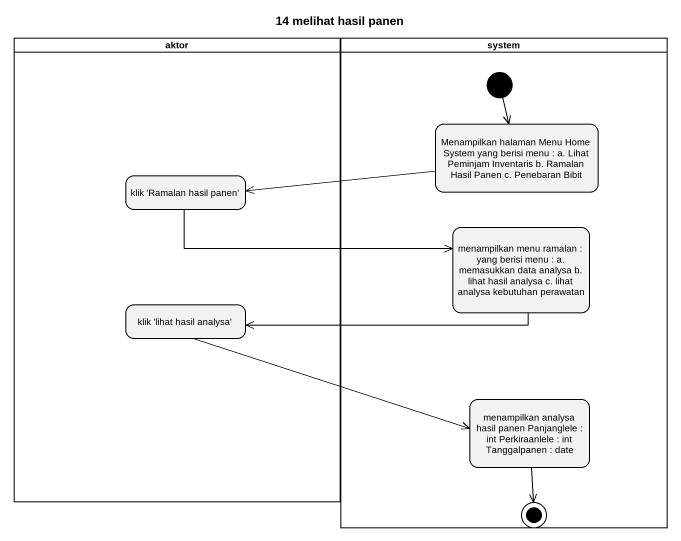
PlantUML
@startuml
title 14 melihat hasil panen
hide empty description
state aktor <<partition>> {
  state "klik 'Ramalan hasil panen'" as klik_Ramalan_hasil_panen
  state "klik 'lihat hasil analysa'" as klik_lihat_hasil_analysa
}
state system <<partition>> {
  state "Menampilkan halaman Menu Home System yang berisi menu : a. Lihat Peminjam Inventaris b. Ramalan Hasil Panen c. Penebaran Bibit" as Menampilkan_halaman_Menu
  state "menampilkan menu ramalan : yang berisi menu : a. memasukkan data analysa b. lihat hasil analysa c. lihat analysa kebutuhan perawatan" as menampilkan_menu_ramalan
  state "menampilkan analysa hasil panen Panjanglele : int Perkiraanlele : int Tanggalpanen : date" as menampilkan_analysa_hasil
  [*] --> Menampilkan_halaman_Menu
  menampilkan_analysa_hasil --> [*]
}
Menampilkan_halaman_Menu -left-> klik_Ramalan_hasil_panen
klik_Ramalan_hasil_panen -right-> menampilkan_menu_ramalan
menampilkan_menu_ramalan -left-> klik_lihat_hasil_analysa
klik_lihat_hasil_analysa -right-> menampilkan_analysa_hasil
@enduml
